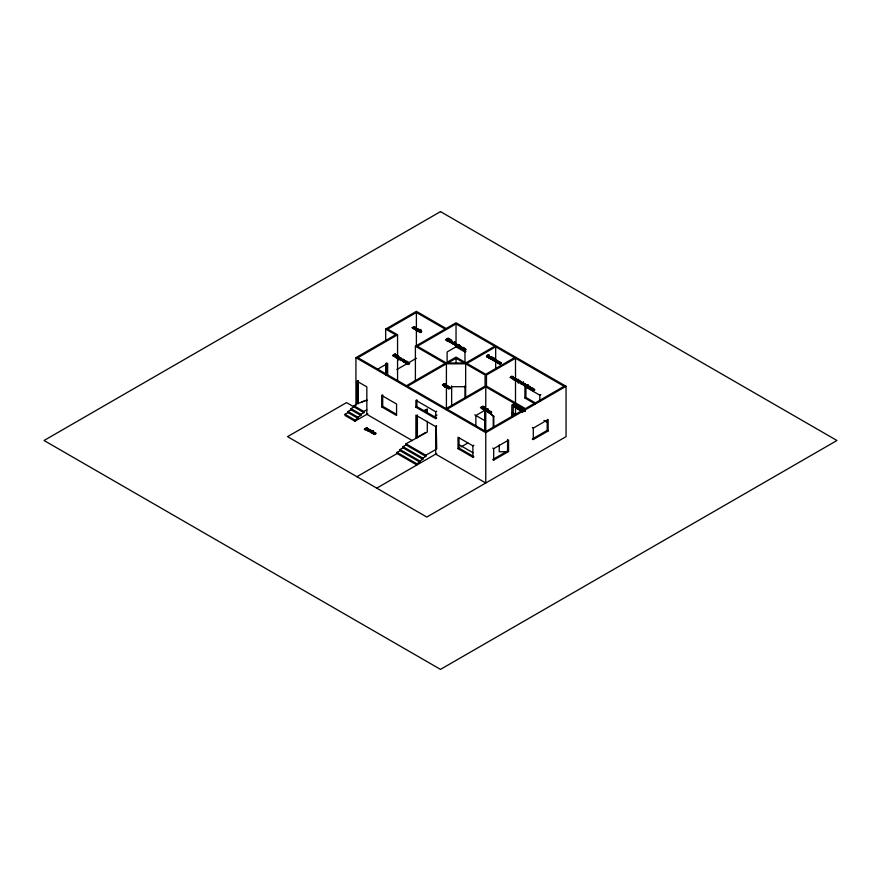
<?xml version="1.0" encoding="UTF-8"?>
<svg xmlns="http://www.w3.org/2000/svg" width="881" height="881" viewBox="0 0 881 881"><rect width="100%" height="100%" fill="white"/><g stroke="black" fill="none" stroke-linecap="round" stroke-linejoin="round"><path stroke-width="1.32" d="M446.975 340.661L447.174 339.24L448.638 339.24L447.174 339.581L446.975 340.661C443.363 339.416 451.457 336.861 446.821 339.394L448.638 339.581M481.885 408.575L482.083 407.165L483.548 407.507L482.083 407.165M446.579 340.429L446.821 339.053L448.638 339.24M481.489 408.355C479.892 407.044 482.953 405.645 483.548 407.154M408.542 363.104L407.661 362.179L409.599 363.457L408.09 364.58L409.026 363.016L406.791 363.831L408.156 362.653L407.551 362.234M463.087 349.966C466.214 348.568 463.021 347.896 465.884 349.757C461.809 351.982 467.062 348.986 464.639 349.063C461.523 351.717 465.741 347.037 463.957 348.645M500.309 362.862L499.417 361.937L501.366 363.214L499.857 364.349L500.793 362.774L498.558 363.589L499.912 362.41L499.175 362.08M512.841 377.387C512.059 374.821 508.205 379.204 512.07 376.639C512.533 378.015 510.055 377.751 513.337 377.299C511.189 380.317 515.682 377.035 511.96 376.462M531.904 390.14C534.943 388.774 531.871 388.069 534.701 389.931C530.659 392.1 535.802 389.303 533.512 389.204C530.241 391.99 534.47 387.222 532.774 388.829M487.578 411.306C488.349 414.18 488.68 408.641 489.572 411.856M445.654 386.638L444.597 387.233L446.689 385.305L446.193 386.858L447.019 385.482M445.654 386.99L446.689 385.305M522.4 411.361L521.343 411.945L523.435 410.017L522.929 411.581L523.755 410.205M522.4 411.702C525.01 409.566 521.134 409.566 523.755 410.546M397.298 356.309C396.78 355.164 393.19 358.622 395.701 355.043M394.589 356.794L395.756 354.382L395.778 355.098M395.14 356.298L396.021 355.23L395.173 354.746C390.779 356.519 396.208 356.596 395.426 354.085C392.144 354.481 391.902 357.301 395.426 354.426M395.14 356.64L396.021 355.23M373.588 432.835C374.678 431.305 371.275 432.186 373.522 432.241C374.381 433.617 370.857 431.932 374.128 432.461C373.808 430.203 369.888 433.122 373.181 433.342M447.779 386.979L449.002 388.036C450.246 386.473 447.063 386.748 448.506 387.078C450.268 388.025 447.768 386.572 447.163 387.398C447.592 389.721 453.065 387.464 450.224 387.332M448.947 387.739C451.105 385.581 444.718 387.078 448.165 388.191C446.138 387.618 450.037 385.504 449.167 387.937M518.072 381.176L518.832 382.09L517.378 381.033L519.559 380.57L519.294 381.539L518.072 380.823L519.294 381.88C517.125 376.561 516.883 387.023 520.517 381.176M489.418 411.945C488.426 409.048 490.321 412.462 488.195 411.24M524.503 385.371L523.028 384.446L525.043 384.094L524.977 385.151L525.131 384.116L523.975 383.973L524.911 384.854L525.23 383.852L522.191 384.413L520.924 383.455L523.391 382.035L522.807 383.059L523.81 383.653L523.05 384.92L524.195 385.57L523.523 384.281L525.164 384.523L523.975 384.314M368.941 429.642C370.78 429.388 364.646 429.179 368.016 430.864C368.379 429.587 365.769 429.708 368.654 429.818M368.941 429.983L366.948 429.565L367.917 430.236M490.42 357.554L489.737 356.508L490.563 357.466L488.415 357.609L489.451 358.115M514.956 379.017L514.273 377.971L515.11 378.918L512.962 379.16L513.986 379.579L513.414 379.006L514.724 378.808L513.414 378.665L514.724 378.808M518.259 408.068C517.599 406.009 519.085 408.465 517.565 407.749M518.601 408.211L517.565 407.363M455.169 344.141L456.347 344.416L454.233 344.394L455.378 345.385L454.706 344.108L456.325 343.931L455.169 343.799L456.094 344.68L456.732 344.075L455.565 343.469L453.164 344.207L452.107 343.282L454.574 341.861L453.99 342.885L455.003 343.469L454.244 344.471L455.686 345.187M454.937 343.92L454.684 344.812L455.708 344.856M372.432 432.086C369.899 434.388 376.088 432.362 374.976 433.067C377.85 432.13 372.167 435.996 375.537 433.243C371.242 435.677 372.256 429.322 373.819 433.034M372.432 432.428L372.311 433.034L373.203 433.012M447.779 387.321L447.658 387.937L448.55 387.915M518.072 380.823L518.832 381.748M523.755 384.105L523.501 384.986L524.525 385.041M519.46 381.781C521.145 380.691 516.464 380.317 519.239 381.242M408.817 363.82L408.399 363.247L406.791 363.831M500.1 362.697L498.558 363.589M500.1 363.038L500.584 363.578M512.643 377.233L511.09 378.125M512.643 377.575L513.116 378.114M398.586 357.939C400.293 356.089 392.915 359.635 398.256 356.519C399.368 357.378 399.412 359.547 398.619 359.569C397.155 358.556 398.421 359.118 399.39 359.393C404.071 356.64 398.597 361.75 397.749 358.952M375.196 433.848L374.722 433.21M493.162 359.316C492.016 359.712 488.129 357.62 491.807 357.939L492.611 358.115L491.312 357.312M487.446 410.634C489.021 407.76 486.29 411.923 488.955 411.823M490.959 412.66C490.343 411.768 487.127 412.594 491.51 411.702C487.799 415.909 493.063 410.458 490.475 412.022M519.911 409.202C521.045 407.958 516.585 409.125 518.116 409.324M415.612 328.8C414.566 331.674 421.008 325.772 415.942 330.221M407.815 363.247C409.125 361.562 402.518 364.547 407.661 362.52M464.111 349.372C465.851 347.621 458.505 351.123 463.858 348.017M465.113 349.955L464.694 349.372M499.582 363.005C500.926 361.353 494.274 364.282 499.417 362.278M512.114 377.531L511.707 376.958M532.928 389.556C534.668 387.805 527.323 391.296 532.675 388.202M533.93 390.129L533.512 389.545M414.477 328.239C414.29 328.624 414.566 329.868 413.762 328.745C418.53 326.895 413.596 328.349 416.074 327.325M490.97 358.082L491.356 359.437M516.96 380.383L516.839 381.418L516.288 380.801L518.546 379.458L518.59 380.416L517.543 379.469L518.59 380.416M483.768 408.542C483.988 410.304 481.896 408.696 484.308 407.881M520.616 409.643L521.001 410.998L523.402 410.348M385.669 341.189L385.669 329.076L416.394 311.334L446.127 328.503L456.039 322.776L566.054 386.296L566.054 436.657L426.8 517.048L287.547 436.657L346.519 402.606L363.864 412.616L363.864 411.482L353.953 405.756L353.953 406.901L350.979 408.619L350.979 409.764L360.891 415.48L360.891 414.334L350.979 408.619M415.403 381.253L415.403 346.244L445.136 329.076L416.394 312.48L387.651 329.076L397.562 334.802L397.562 380.581M355.935 405.326L355.935 357.686L395.58 334.802L385.669 329.076M397.562 334.802L357.917 357.686L406.482 385.724L445.136 363.413L415.403 346.244M415.028 327.589C409.852 330.562 413.927 325.122 415.072 327.325M414.61 329.12L413.442 327.457L414.279 327.468A1.299 0.749 0 0 1 414.488 327.798L414.83 327.28M416.118 327.93L414.367 329.285M415.942 329.879C416.427 326.488 413.486 329.483 415.843 329.593M416.625 328.228L414.852 329.351L415.843 329.935M415.645 330.045L417.715 328.855M417.616 330.628C421.713 328.525 412.462 332.027 418.651 329.362A1.134 0.661 0 0 1 419.136 329.758L419.136 330.1M419.015 329.923A1.134 0.661 0 0 0 418.651 329.703L417.065 330.199L418.893 329.901M419.136 329.758L420.204 329.483L420.237 330.65C419.345 332.225 417.572 330.838 418.475 331.674M420.237 330.65C423.254 328.117 412.616 333.514 420.204 329.483M418.178 331.509L420.865 329.979M392.662 355.682L395.426 354.085M393.4 356.1L396.087 354.58M398.113 355.737L398.443 356.276L398.113 355.737L395.756 357.466L397.529 356.1L398.355 357.157M395.756 357.466L398.443 355.935M396.494 357.884L398.553 356.695M377.354 369.348L387.651 363.413L387.651 374.854M465.95 351.398L464.959 351.971L456.039 346.817L447.119 351.971L447.119 363.413L456.039 358.259L464.959 363.413L494.693 346.244L456.039 323.922L417.385 346.244L446.414 363.005L465.653 363.005M398.113 357.301L398.928 357.212L397.882 358.347L399.346 357.4L398.355 356.805M397.584 358.523L400.58 357.829A1.123 0.65 0 0 1 401.053 358.226L401.428 358.358M399.6 359.063C397.474 358.523 400.348 357.906 400.58 358.171A1.123 0.65 0 0 1 401.053 358.567L401.428 358.699M399.842 358.919L399.027 358.897L400.811 358.369M403.487 360.252L403.685 359.657L402.562 360.814L403.388 361.584L405.04 360.825L404.159 360.032L401.097 360.549L402.87 359.184L403.465 359.9M401.097 360.549L403.168 359.36M402.87 359.184L402.903 359.855L403.685 359.657M445.511 339.813L448.264 338.216M405.789 363.258L407.848 362.058M396.846 369.546L416.394 358.259M447.13 340.407L449.817 339.218L449.189 339.901C448.297 341.465 446.524 340.077 447.427 340.914M447.13 340.749L449.817 339.559M449.817 339.218L449.167 339.196M407.793 364.415L409.577 363.28L408.542 362.763M450.378 340.606L448.605 340.98L449.398 340.242L450.378 340.947L448.55 341.244L449.222 341.96L451.689 340.187L450.62 340.804A1.134 0.661 0 0 0 450.136 340.407C447.141 342.731 447.79 339.934 450.136 340.066A1.134 0.661 0 0 1 450.62 340.462M449.101 341.332L451.689 340.187M449.651 342.081C450.676 342.72 451.524 339.559 452.118 342.048A1.299 0.749 0 0 0 451.898 341.707C449.2 344.262 449.861 340.793 452.438 341.872M452.107 343.623L454.871 342.026M452.107 343.282L454.508 343.249L453.682 343.986L452.724 343.271L454.574 343.039L453.737 343.028M458.12 345.077C453.704 346.035 460.609 344.097 456.424 345.418C456.776 347.698 454.706 343.711 457.889 344.537A1.134 0.661 0 0 1 458.373 344.934L458.373 345.275A1.134 0.661 0 0 0 457.889 344.878L455.906 345.451L456.854 345.804M458.373 344.934L459.43 344.658L456.975 346.079M353.953 405.756L356.926 404.038L356.926 381.154L366.837 386.869L366.837 414.334L412.396 440.643M456.666 346.255L459.43 344.658M459.783 346.376C459.937 344.636 457.9 349.305 461.104 347.213C461.413 343.821 453.352 349.746 459.166 345.308M457.404 346.674L459.464 345.484M348.006 411.482L357.917 417.198L357.917 418.343L348.006 412.616L348.006 411.482L350.979 409.764M367.829 413.762L354.944 421.206L345.033 415.48L345.033 414.334L348.006 412.616M381.704 395.459L396.571 404.038L396.571 415.48L381.704 406.901L381.704 395.459L382.695 394.886L382.695 406.328L396.417 414.246M462.085 349.383L464.155 348.193M464.089 350.539L465.884 349.405L464.838 348.887M447.229 362.201L456.039 357.113L465.95 362.84M363.864 411.482L366.837 409.764M446.414 363.809L407.474 386.296L446.127 408.619L485.068 386.131L485.068 375.02L465.653 363.809L446.414 363.809L446.414 409.588M360.891 414.334L363.864 412.616M357.917 417.198L360.891 415.48M345.033 414.334L354.944 420.061L357.917 418.343M381.704 406.901L382.695 406.328M495.684 346.817L466.941 363.413L485.772 374.282L514.515 357.686L495.684 346.817L495.684 368.357M486.477 356.276C489.065 351.376 490.574 358.963 486.863 356.409C485.354 357.763 491.543 356.838 488.36 355.88M486.477 356.618L489.241 355.032M487.105 356.607L488.944 356.387L487.182 356.739L488.944 356.034L488.107 356.023M489.726 356.497L491.047 357.069L489.561 358.402L491.047 357.411L489.726 356.849M364.404 429.454C363.479 429.432 368.5 430.941 367.696 428.386A1.123 0.65 0 0 0 367.223 427.979C363.666 427.23 367.443 430.897 364.778 429.355M444.189 384.479C440.445 386.957 444.442 382.431 444.189 384.479L445.72 383.951L444.145 383.83M490.188 357.345L488.878 357.201L490.188 357.345L488.878 357.543L489.561 358.402M490.42 357.212L488.426 357.19L489.451 357.774M442.372 385.184L444.52 383.995L445.72 384.292M444.431 383.995L444.674 384.766M366.243 429.223L364.723 428.948M368.071 428.849L367.696 428.728A1.123 0.65 0 0 0 367.223 428.331L365.725 428.496L366.485 429.08L367.454 428.518L365.395 428.739L366.243 429.565M367.454 428.518L365.681 429.058L368.071 428.507M491.763 357.29L492.611 357.774M368.181 428.97L369.502 429.543L367.718 430.688M492.567 357.168C486.136 361.617 494.604 356.42 493.944 358.6C489.649 360.703 496.774 357.455 492.149 359.9M368.181 429.311L369.502 429.884L368.016 430.864M491.807 357.939L491.124 358.633M491.058 359.261L493.823 357.675M368.434 430.765C373.687 429.41 368.754 431.261 368.732 431.272M368.434 431.106L370.505 429.917M370.207 429.741L370.207 430.082M494.935 359.459C497.49 359.096 489.032 362.653 494.637 358.941M492.864 360.307L494.935 359.118M494.67 359.613L495.562 359.492M372.366 431.415L372.366 431.073A1.134 0.661 0 0 0 371.881 430.677C369.932 431.261 368.346 433.012 371.881 431.018A1.134 0.661 0 0 1 372.245 431.238M371.099 431.8L372.112 431.216L370.284 431.371L370.967 432.56L373.423 430.798L372.366 431.073M370.67 432.395L373.423 430.798M415.898 407.187L416.889 406.615L436.712 418.057L435.721 418.629L415.898 407.187L415.898 400.315L435.721 411.757L436.712 411.185M448.451 388.697L450.521 387.508M448.748 388.873L450.819 388.4M373.104 433.793L375.163 432.604M497.556 363.016L499.615 361.816M374.194 434.432L375.956 433.661L374.976 433.067M499.56 364.172L501.344 363.038L500.309 362.52M423.497 410.81L427.296 409.191L427.296 413.222M423.992 411.097L427.296 409.191M515.506 358.259L486.466 375.02L486.466 386.131L525.417 408.619L564.071 386.296L515.506 358.259L515.506 414.808M433.43 417.087L436.976 415.039M511.828 417.396L511.828 405.018L514.515 403.465L485.772 386.869L447.119 409.191L485.772 431.503L514.515 414.907L511.828 413.365M510.088 377.542L512.158 376.352M511.861 376.187L511.861 376.528M512.092 378.709L513.887 377.575L512.841 377.046M514.262 377.96C517.268 377.31 514.041 381.231 513.986 379.237M514.262 378.301L515.539 378.632L513.799 379.689M514.956 378.676L513.017 378.566L514.097 379.854M514.845 379.436L515.539 380.383L515.803 378.907L517.499 379.722L515.451 380.581L514.504 379.634L517.301 379.766M405.987 443.804L425.809 455.257L425.809 456.391L405.987 444.949L405.987 443.804L427.296 432.075L427.296 421.305M417.99 436.877L425.699 432.428M415.898 438.088L415.898 415.193L435.721 426.635L436.712 426.063M517.742 379.579L518.546 379.458M517.797 380.24L517.092 381.264M403.013 446.667L422.836 458.109L422.836 459.254L403.013 447.812L403.013 446.667L405.987 444.949M514.504 379.634L515.627 380.262L516.751 379.612A1.299 0.749 0 0 1 516.96 379.942L516.96 379.601A1.299 0.749 0 0 0 516.751 379.259C515.506 378.323 516.167 381.495 517.103 380.922M518.59 380.063L518.303 381.044L519.493 381.319L518.303 381.044M400.04 449.53L419.863 460.972L419.863 462.118L400.04 450.676L400.04 449.53L403.013 447.812M356.926 476.709L397.067 453.539L397.067 452.394L400.04 450.676M518.744 382.541L520.814 381.352M519.041 382.717L521.442 382.068L520.55 381.506M520.924 383.808L523.688 382.211M521.541 383.786L523.38 383.631L521.541 383.786L523.391 383.224L522.554 383.202M480.42 407.738L483.173 406.141M484.098 407.826L482.039 408.674L483.801 407.308L484.605 408.399C489.307 408.729 483.339 409.995 484.242 409.577M484.385 406.945L484.11 407.771M482.039 408.674L484.726 407.143M484.561 407.738C485.596 407.628 485.618 408.31 484.176 409.202C483.944 412.396 490.144 407.121 487.215 409.852M485.365 407.617L483.052 409.037L483.9 409.423M484.605 408.399L483.647 409.588M526.937 385.25L525.12 385.559L526.64 384.975A1.134 0.661 0 0 1 527.179 385.46C530.725 384.281 522.059 387.893 525.869 384.997C529.107 385.305 523.578 385.14 525.781 386.263M525.483 386.44L528.248 384.843M484.781 409.191L485.772 409.764L475.861 415.48L475.861 426.25M528.589 386.55C522.466 386.847 531.761 384.821 529.415 387.684C526.078 388.147 530.021 385.228 527.983 385.493M485.354 410.579L488.107 408.993M526.21 386.858L528.281 385.669M485.651 410.755L487.799 410.315L486.444 411.218L487.799 409.973L486.962 409.995M486.444 411.218C486.675 410.524 491.268 409.951 489.418 411.603M488.867 412.605L490.926 411.416M530.902 389.567L532.972 388.367M489.957 413.244L491.719 412.473L490.728 411.879M532.906 390.724L534.701 389.589L533.655 389.061M425.809 455.257L436.712 448.958L436.216 425.787M540.78 394.6L539.789 395.173L524.922 386.583L524.922 398.025L525.913 397.452L525.913 385.845M422.836 458.109L425.809 456.391M419.863 460.972L422.836 459.254M514.35 407.154L516.751 405.789C520.902 408.222 508.932 407.242 516.707 405.447L517.643 406.604L515.539 406.482M397.067 452.394L416.889 463.835L419.863 462.118M515.814 406.67C519.614 405.491 514.9 408.355 517.015 405.943M376.749 488.151L436.712 453.539M517.565 407.022L518.887 407.584L517.4 408.916L519.581 407.793L519.68 408.421L519.581 407.793M518.325 407.694C515.363 406.262 517.092 410.117 516.695 407.716M518.028 407.87L516.684 407.815L517.731 408.068M517.819 409.158L519.878 407.958M519.68 408.421L520.704 408.927L519.206 409.962L520.264 408.542L519.581 408.134M518.909 409.786L520.671 408.674L519.68 408.079M520.957 408.872L521.453 409.5C523.931 409.158 517.874 408.828 521.001 410.998M521.409 408.85L522.257 409.335M522.213 408.729C516.563 411.68 523.105 409.511 522.51 410.128M521.453 409.5L520.506 410.689M520.704 410.821L522.774 409.632M458.021 448.671L459.012 448.099L473.879 456.677L472.888 457.25L458.021 448.671L458.021 437.229L472.888 445.808L473.879 445.235M461.038 446.92L467.877 442.978M355.935 357.686L485.772 432.648L566.054 386.296M492.71 448.099L493.701 448.671L508.568 440.093L508.568 451.535L493.701 460.113L492.71 459.541L507.577 450.962L508.568 451.535M532.311 427.527L533.302 428.1L548.169 419.51L548.169 430.952L533.302 439.542L532.311 438.969L547.178 430.391L548.169 430.952M366.507 429.41L364.404 429.113M361.739 401.923L365.571 400.37M357.917 380.581L357.917 403.465L367.245 400.183M485.2 431.536L485.2 409.995L485.772 409.764M485.2 409.995L493.812 416.394L493.812 427.164M412.385 327.655C414.048 329.538 412.352 326.146 414.279 327.126A1.299 0.749 0 0 1 414.488 327.457M399.633 359.371L398.135 359.206M455.169 343.799L456.699 344.537L454.937 344.273M522.807 383.059C525.219 383.422 521.464 384.777 520.924 383.455M446.193 386.517L448.286 386.219L444.597 387.233M446.193 386.858L448.286 386.561M522.929 411.24L525.032 410.931L521.343 411.945M522.929 411.581L525.032 411.284M394.589 356.453L397.298 355.968M444.597 386.88L448.286 386.219M521.343 411.603L525.032 410.931M481.731 407.319L483.548 407.507M451.645 386.704L465.653 386.704M506.784 451.733L499.219 451.733L499.219 444.993M459.199 345.98L460.047 346.167M402.903 359.855L403.751 360.043M520.55 381.847L521.111 381.891M528.016 386.164L528.864 386.352M450.257 388.003L451.149 388.224M370.24 430.06L371.088 430.258M370.24 430.413L370.802 430.457M525.671 385.988L524.724 385.283L526.706 384.711A1.134 0.661 0 0 1 527.179 385.118M370.846 431.943L370.284 431.712L372.112 431.216M492.931 358.534L493.547 358.622L492.677 358.677M453.99 342.885L455.003 343.127L452.68 343.656M488.944 412.154L487.931 411.779M444.872 383.83L445.434 384.094M485.178 410.028C483.515 409.753 486.224 408.355 486.4 409.643M489.263 358.226L489.693 357.631M517.103 408.74L517.532 408.145M494.417 359.756L495.562 359.833M459.981 345.781L459.464 345.826M491.312 357.653L491.565 357.168M523.975 383.973L524.911 384.512M523.755 384.446L524.977 385.151M420.215 329.957L420.865 330.32M525.913 397.452L535.064 402.738M524.922 398.025L535.207 403.972M543.929 420.446L547.486 422.506M513.227 413.024L515.506 414.334L524.426 409.191L515.506 404.038L513.227 405.348L513.227 413.431M396.087 354.922L395.129 353.909M397.805 355.913L398.443 356.276M443.694 383.852L444.916 384.623M484.076 407.121L484.726 407.485M448.011 386.847L448.947 387.387M485.398 408.575L483.801 407.308M488.415 410.766L489.351 411.306M474.793 414.863L485.068 420.799M458.924 444.619L472.976 452.724M372.652 431.954L373.588 432.494M397.067 453.539L416.889 464.981L416.889 463.835M521.442 382.068L520.297 381.991M459.772 346.024L458.957 346.123M523.072 410.172L522.257 410.271M493.812 416.394L488.79 412.242L489.164 412.782M414.83 327.633C412.914 325.651 414.301 329.56 412.033 327.49M450.026 341.982C451.501 343.37 450.026 340.727 451.865 341.41A1.299 0.749 0 0 1 452.107 341.696M484.165 409.797L485.53 408.872L486.422 409.654M547.178 420.215L547.178 430.391M539.789 395.173L539.789 401.527M533.302 428.1L533.302 439.542M516.707 405.447L516.751 406.13M507.577 439.52L507.577 450.962M499.318 361.651L499.175 362.421M493.701 448.671L493.701 460.113M493.239 416.625L493.239 427.395M485.772 386.869L485.772 431.305M485.772 432.648L485.772 483.008L435.721 454.111L435.721 426.635M484.781 410.535L484.781 430.732M472.888 445.808L472.888 457.25M465.653 363.809L465.653 398.014M464.959 351.971L464.959 363.413M464.959 385.878L464.959 398.014M459.012 437.923L459.012 448.099M457.107 345.66L456.975 346.431M456.039 323.922L456.039 346.817M456.039 358.259L456.039 363.346M451.645 385.889L451.645 406.086M449.475 339.02L449.508 339.736M435.721 411.757L435.721 418.629M420.523 329.78L420.556 330.496M417.385 414.907L417.385 437.802M416.889 399.743L416.889 406.615M416.889 415.975L416.889 437.516M416.394 312.48L416.394 346.145M415.325 328.106L415.27 327.446M407.551 361.893L407.407 362.664M386.66 362.84L386.66 374.282M385.669 363.413L385.669 375.427M358.314 380.911L358.314 403.795M354.944 420.061L354.944 421.206M404.687 360.924L402.881 361.298L404.687 360.924M404.687 360.582C401.67 362.587 404.401 358.732 404.952 361.298C402.188 363.368 402.397 359.184 404.687 360.582M406.449 361.948C398.267 362.267 412.936 359.822 404.643 362.653C403.212 361.331 407.639 360.792 406.405 362.113C404.236 363.611 404.842 360.725 406.449 361.948M406.449 361.595L404.709 361.937L406.449 361.595M421.327 331.63C419.114 333.91 418.717 329.417 421.547 331.025C421.272 333.602 418.156 330.738 421.327 331.63M421.327 331.289C418.75 333.337 420.182 329.626 421.724 331.741C419.598 334.34 418.387 329.968 421.327 331.289M445.797 385.471L444.145 385.966L445.797 385.471L444.145 385.614L444.927 384.821L446.05 385.834L443.661 385.834L444.806 384.931L445.665 385.382M460.983 347.059L459.188 347.422L460.983 347.059M460.983 346.707C457.9 348.711 460.708 344.856 461.248 347.422C458.671 349.515 458.461 345.352 460.983 346.707M462.745 348.072C454.464 348.193 469.54 346.266 460.785 348.667C459.849 347.092 464.485 347.356 462.437 348.469C460.102 349.427 461.578 346.872 462.745 348.072M462.745 347.731L461.038 348.149L462.745 347.731M496.455 360.681C495.331 362.509 493.845 360.076 496.135 360.406C496.972 361.518 493.052 360.77 495.585 360.032C500.584 362.994 489.638 360.571 496.333 360.604M498.217 361.706C495.596 364.051 496.091 359.107 498.591 361.331C496.366 364.205 496.377 359.547 498.217 361.706M529.8 387.233L528.005 387.596L529.8 387.233M529.8 386.891C526.673 388.884 529.547 385.052 530.065 387.596C527.543 389.688 527.279 385.526 529.8 386.891M531.562 388.246L529.855 388.664L531.562 388.246M531.562 387.904C530.23 389.809 529.063 387.1 531.364 387.684C533.093 388.664 528.875 389.655 529.569 387.871C535.648 387.53 526.166 389.776 531.562 387.904M446.182 385.228C443.308 387.959 443.528 382.828 446.182 385.228M496.84 360.45C493.966 363.17 494.197 358.049 496.84 360.45M498.602 361.805C495.717 364.525 495.959 359.415 498.602 361.805M498.206 361.441L496.521 361.871L498.117 361.551M440.5 211.616L44.05 440.5L440.5 669.384L836.95 440.5L440.5 211.616"/></g></svg>
